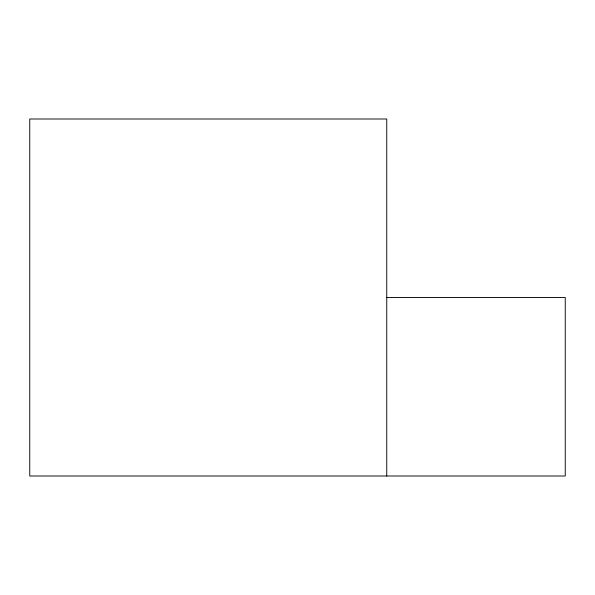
<?xml version="1.0" encoding="UTF-8"?>
<svg xmlns="http://www.w3.org/2000/svg" width="595" height="595" viewBox="0 0 595 595"><rect width="100%" height="100%" fill="white"/><g stroke="black" fill="none" stroke-linecap="round" stroke-linejoin="round"><path stroke-width="0.89" d="M386.75 297.5L565.25 297.5L565.25 476L29.75 476L29.75 119L386.75 119L386.75 476"/></g></svg>
